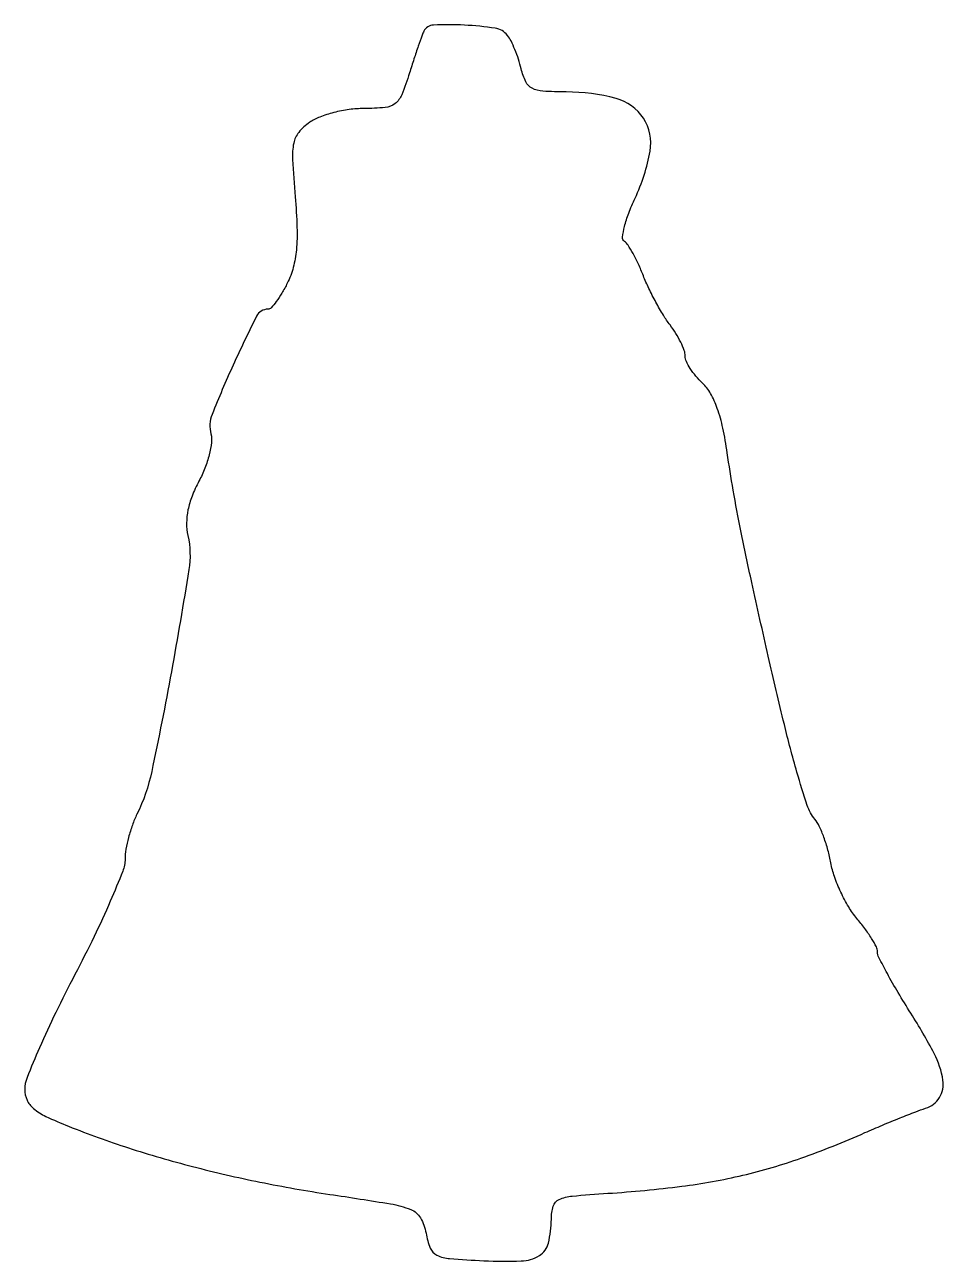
# Model space of a CAD drawing. Extents: x 0 to 110, y 0 to 148.
import ezdxf

# ---------------------------------------------------------------- set-up
doc = ezdxf.new("R2010")
doc.units = 0

msp = doc.modelspace()

# ---------------------------------------------------------------- linework, layer by layer
msp.add_lwpolyline([(47.736107, 147.25, 0.032134), (47.523092, 146.755521, 0.002841), (47.073584, 145.471875, 0.003706), (46.557018, 143.932405, 0.002878), (46.017031, 142.25, -0.018699), (45.090489, 139.649022, -0.133099), (44.294411, 138.589237, -0.143521), (43.099607, 138.116431, -0.022933), (40.562447, 138, 0.034604), (38.813187, 137.878792, 0.027826), (36.962283, 137.515146, 0.028629), (35.28375, 136.983236, 0.061801), (34.088498, 136.349433, 0.065337), (32.777454, 135.148719, 0.126937), (32.168732, 133.876521, 0.062433), (32.032333, 131.904518, 0.007171), (32.34398, 127.458948, -0.012249), (32.564738, 123.773839, -0.031471), (32.491147, 121.106564, -0.042359), (32.117617, 118.996041, -0.050769), (31.404747, 117.109515, -0.018674), (30.75393, 115.918438, -0.026331), (30.080904, 114.91342, -0.024889), (29.464912, 114.170847, -0.210148), (29.076372, 114, 0.283432), (27.737264, 113.174599, 0.009461), (24.923357, 107.306265, 0.012305), (22.412391, 101.426196, 0.160035), (22.267898, 99.083558, -0.094272), (22.337028, 98.065366, -0.031944), (22.064088, 96.599288, -0.030444), (21.547515, 94.979955, -0.030594), (20.83882, 93.438089, 0.030082), (20.01828, 91.657689, 0.042824), (19.526964, 89.987625, 0.047827), (19.361373, 88.41548, 0.056451), (19.515714, 86.928455, -0.093938), (19.63343, 82.853257, -0.005581), (17.543013, 70.646854, -0.00706), (15.183413, 58.693338, -0.061791), (13.423676, 53.596362, 0.027886), (12.878475, 52.307225, 0.020811), (12.418205, 50.833578, 0.021179), (12.100433, 49.40425, 0.044132), (12, 48.26859, -0.0942), (11.715915, 46.774084, -0.008284), (10.2375, 43.200415, -0.010619), (8.297929, 38.971986, -0.008068), (6, 34.419328, 0.007705), (3.701982, 29.874692, 0.010246), (1.7625, 25.670862, 0.007799), (0.277103, 22.119732, 0.095432), (0, 20.681113, 0.107526), (0.273636, 19.423412, 0.11156), (1.04336, 18.412276, 0.064421), (2.539055, 17.455117, 0.01542), (5.25, 16.277591, 0.016694), (12.393259, 13.706056, 0.014325), (20.064238, 11.470987, 0.01383), (28.138246, 9.604242, 0.012903), (36.491459, 8.138093, -0.003521), (43.754611, 7.003308, -0.055343), (46.166913, 6.328928, -0.166616), (47.337836, 5.315604, -0.089564), (47.997656, 3.5, 0.05291), (48.502923, 1.713625, 0.188199), (49.301926, 0.8618, 0.09212), (50.824351, 0.454167, 0.007697), (54.915139, 0.198157, 0.020518), (59.389391, 0.170961, 0.129988), (61.549469, 0.823749, 0.197393), (62.633262, 2.313281, 0.058441), (62.984687, 5.167941, -0.072867), (63.222722, 6.730054, -0.2144), (63.922384, 7.529234, -0.085193), (65.456314, 7.936172, -0.006468), (69.75, 8.26487, 0.015636), (78.579683, 9.10389, 0.026416), (85.893365, 10.42591, 0.02742), (92.834567, 12.470645, 0.018561), (100.5, 15.518301, -0.004268), (102.579297, 16.414635, -0.004155), (104.692188, 17.283548, -0.0041), (106.561356, 18.016394, -0.015438), (107.75, 18.429624, 0.180743), (109.408206, 19.720103, 0.178227), (109.825955, 21.790572, 0.082776), (108.771302, 24.985582, 0.020334), (105.9905, 29.790195, -0.007114), (104.461816, 32.277384, -0.009951), (103.172209, 34.54562, -0.006689), (102.162452, 36.467803, -0.118125), (102, 37.145839, 0.119605), (101.858558, 37.728669, 0.019117), (101.277314, 38.757177, 0.020225), (100.481742, 39.937555, 0.016502), (99.539791, 41.135081, -0.04004), (98.548703, 42.524898, -0.024905), (97.606497, 44.292925, -0.024926), (96.846422, 46.142066, -0.040748), (96.413129, 47.779437, 0.022236), (96.067241, 49.313871, 0.02076), (95.579814, 50.84771, 0.021253), (95.032634, 52.172449, 0.063687), (94.512181, 53, -0.091679), (93.597103, 54.652342, -0.011055), (92.358744, 58.644208, -0.010085), (90.853999, 64.334381, -0.003615), (88.932342, 72.5, -0.00162), (86.955165, 81.314407, -0.004591), (85.652165, 87.481012, -0.006358), (84.735481, 92.343429, -0.008235), (84.025205, 96.82585, 0.017588), (83.498729, 99.788744, 0.032755), (82.833178, 102.134034, 0.041072), (82.025441, 103.92306, 0.078807), (81.058222, 105.160385, -0.031259), (80.27055, 105.991989, -0.032601), (79.604603, 106.904204, -0.034502), (79.138984, 107.763763, -0.107276), (79, 108.404096, 0.088554), (78.880681, 109.072522, 0.025533), (78.466124, 110.041268, 0.024823), (77.878166, 111.104734, 0.024131), (77.182549, 112.115141, -0.025761), (76.387591, 113.277934, -0.012753), (75.49484, 114.827573, -0.012621), (74.648565, 116.485703, -0.018039), (73.989323, 118, 0.014569), (73.398052, 119.384334, 0.017449), (72.759092, 120.649436, 0.016338), (72.154884, 121.668331, 0.100626), (71.733241, 122.104463, -0.278905), (71.510547, 122.596382, -0.030343), (71.742322, 123.873331, -0.030196), (72.241274, 125.482916, -0.019612), (73.000333, 127.277322, 0.065532), (74.794423, 132.906593, 0.190358), (74.003169, 136.839022, 0.187231), (70.72181, 139.210688, 0.063222), (64.769052, 139.985258, -0.014376), (61.97045, 140.074471, -0.103741), (60.676812, 140.428823, -0.165069), (59.924914, 141.20501, -0.052003), (59.381165, 142.75, 0.020607), (59.057369, 143.894533, 0.018129), (58.627987, 145.059375, 0.018507), (58.163364, 146.082086, 0.050975), (57.739668, 146.75, 0.191004), (56.269577, 147.60381, 0.024698), (52.582125, 147.971278, 0.02259), (48.888639, 147.988892, 0.271217)], format="xyb", close=True)

doc.saveas('drawing.dxf')
